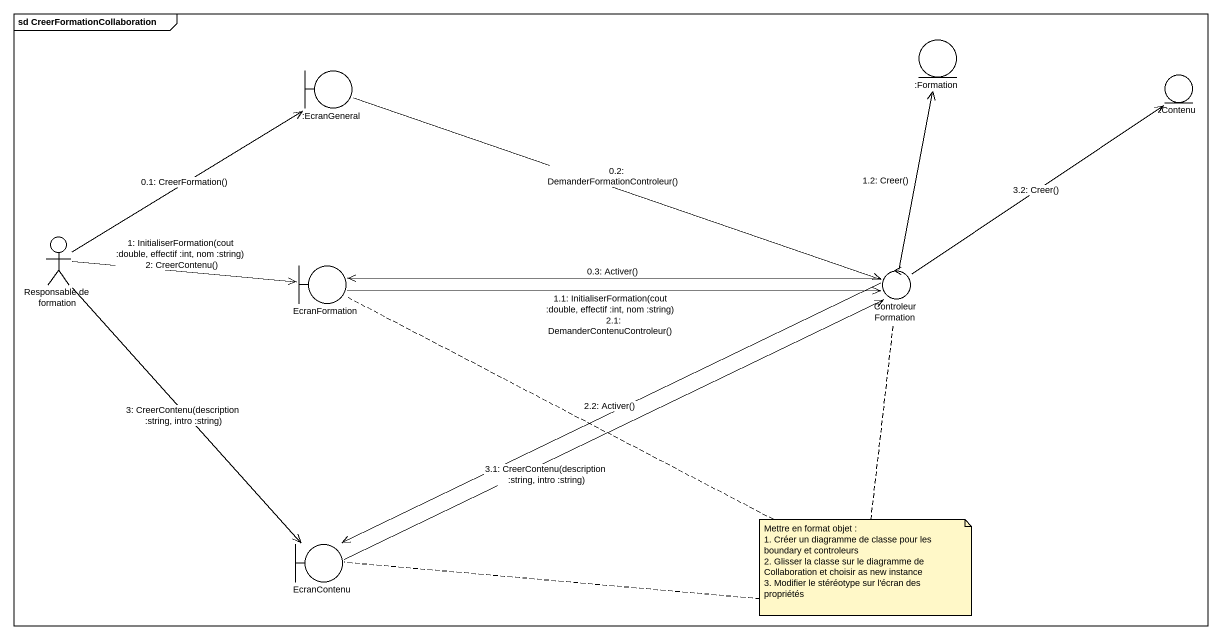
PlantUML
@startuml
mainframe sd CreerFormationCollaboration
entity ":Formation" as Formation
boundary ":EcranGeneral" as EcranGeneral
entity ":Contenu" as Contenu
actor "Responsable de formation" as Responsable_de_formation
boundary EcranFormation
control ControleurFormation
boundary EcranContenu
Responsable_de_formation -up-> EcranGeneral : 0.1: CreerFormation()
EcranGeneral -right-> ControleurFormation : 0.2: DemanderFormationControleur()
ControleurFormation -left-> EcranFormation : 0.3: Activer()
Responsable_de_formation -right-> EcranFormation : 1: InitialiserFormation(cout :double, effectif :int, nom :string)\n2: CreerContenu()
EcranFormation -right-> ControleurFormation : 1.1: InitialiserFormation(cout :double, effectif :int, nom :string)\n2.1: DemanderContenuControleur()
ControleurFormation -up-> Formation : 1.2: Creer()
ControleurFormation -left-> EcranContenu : 2.2: Activer()
Responsable_de_formation --> EcranContenu : 3: CreerContenu(description :string, intro :string)
EcranContenu -right-> ControleurFormation : 3.1: CreerContenu(description :string, intro :string)
ControleurFormation -up-> Contenu : 3.2: Creer()
note as N1
  Mettre en format objet :
  1. Créer un diagramme de classe pour les boundary et controleurs
  2. Glisser la classe sur le diagramme de Collaboration et choisir as new instance
  3. Modifier le stéréotype sur l'écran des propriétés
end note
N1 .. ControleurFormation
N1 .. EcranFormation
N1 .. EcranContenu
@enduml
